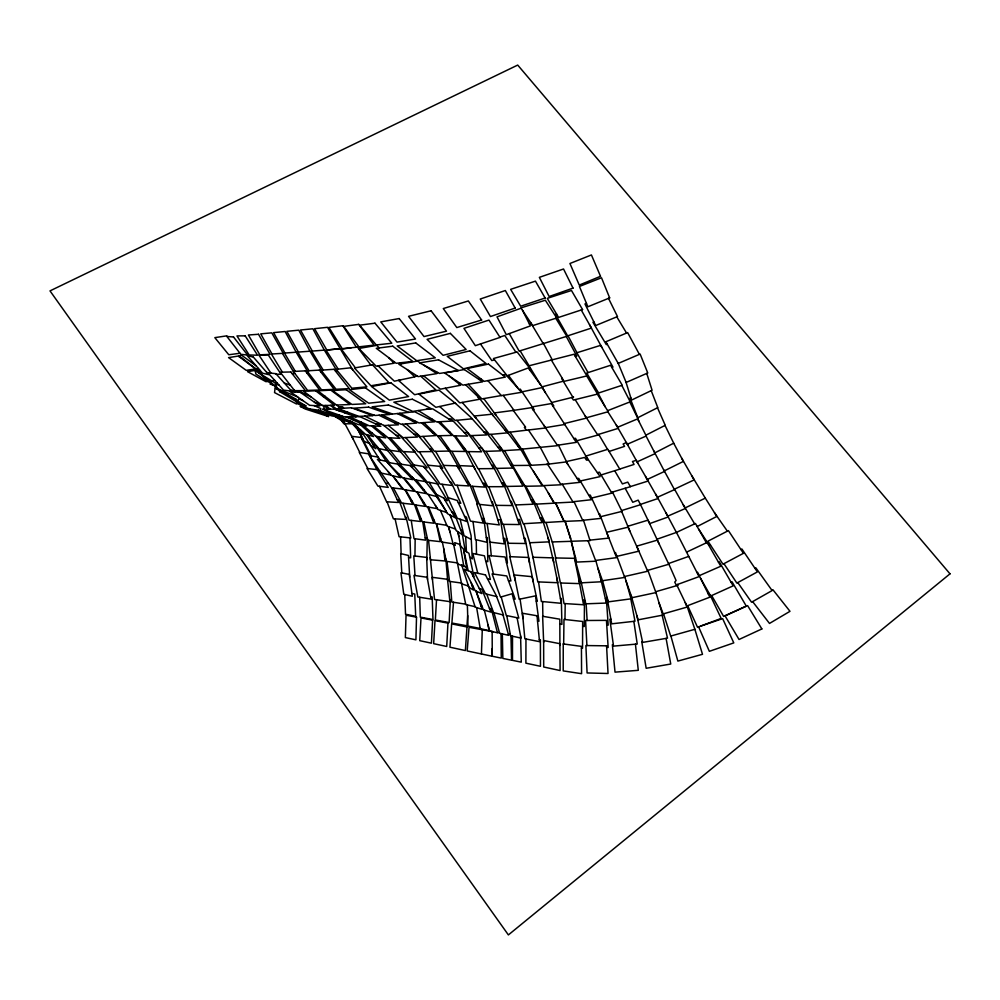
<?xml version="1.0" encoding="UTF-8"?>
<svg xmlns="http://www.w3.org/2000/svg" width="1000" height="1000" viewBox="0 0 1000 1000"><rect width="100%" height="100%" fill="white"/><g stroke="black" fill="none" stroke-linecap="round" stroke-linejoin="round"><path stroke-width="1.5" d="M297.65 396.925L278.712 389.288M512.513 636.213L512.487 660.362L521.263 662.138L520.588 635.988M525.962 638.987L525.9 663.175L540.462 666.287L540.4 639.85L539.325 639.65M414.95 556.013L415.163 538.775M563.663 644L563.975 619.412L582.663 621.475L582.537 648.225L581.425 648.088M564.963 619.525L565.212 603.6M296.537 401.763L296.488 404L274.55 392.6L275.05 388.225L296.575 399.425L296.562 400.312M492.238 648.538L491.987 656.213L467.188 650.95L469.05 627.3L493.225 631.763M481.425 654L482.275 629.85M436.525 599.738L435.35 619.975L449.125 622.562L450.337 599.65L449.675 599.55M467.688 615.612L466.962 625.8L451.887 623.038L453.5 602.263M275.438 386.875L275.35 387.837L278.012 388.988M275.7 384.137L279.025 385.087M320.337 410.712L320.688 408.55L314.075 405.588M297.762 402.5L297.462 403.675L312.4 410.337M298.087 401.225L298.712 398.725L302.9 400.6M771.963 590.337L772.938 589.775L789.987 611.312L769.5 623.438L752.625 601.613M755.013 568.375L755.888 567.888L772.125 590.562L751.562 602.225L737.775 582.575M740.962 549.562L741.925 549.05L757.4 571.9L736.862 583.075L723.938 563.675M710.487 545.062L709.475 545.588L698.575 529M697.175 526.538L716.838 516.425L705.238 498.025M654.862 452.863L673.725 443.188L665.013 425.412M645.863 435.2L665.25 425.3L657.487 407.762M714.525 512.762L727.375 531.163M697.025 572.587L697.613 572.3L709.862 597.175L686.888 605.962L677.075 585.55M664.25 470.9L683.4 461.4L673.688 443.2M630.75 397.7L630.037 398.05L637.8 417.713L657.788 407.612L651.213 390.637M685.537 507.75L705.3 498.137L691.963 476.025M686.575 552.137L707.15 542.438L720.788 566.237L699.262 575.662M625.887 381.812L626.125 382.45L647.763 372.975L640.125 354.05L618.263 363.413L625.887 381.812L631.538 400.087L652.075 390.225L646.75 373.425M647.613 479.275L664.513 471.45L653.625 450.65M681.625 458.088L694.175 479.888L674.5 489.162L685.35 508.512L667.987 516.038M637.45 461.7L655.163 453.612L646.087 436.075M731.137 582.275L732.075 581.862L746.275 606.075L723.625 616.425L711.663 595.55M657.775 497.113L674.488 489.65L663.688 469.85M718.45 562.15L719.237 561.788L733.2 585.837L710.65 596.013L700.6 578.375M627.625 444.1L646.263 436L637.65 418.875M618.362 363.663L605.862 341.75L627.65 332.6L639.4 354.363M607.2 344.237L606.312 344.613L592.95 322.3L593.888 321.912M617.725 427.225L637.95 418.738L629.825 401.975M683.225 504.712L694.625 523.812M688.737 556.388L668.487 563.575M586.462 303.363L584.963 303.962L595.688 325.538L617.5 316.575L608.513 298.363M607.612 410.675L630.225 401.812L621.812 385.387M597.663 391.475L586.725 373.038L610.575 365.275L622.263 385.238L598.625 392.987L597.275 391.625L605.188 406.775M529.513 369.625L530.638 369.312L517.112 351.95L493.462 358.525L507.188 375.8L528.288 367.95L542.6 387.488L522.1 391.825M708.225 593.85L709.212 593.488M521.112 308.212L497.013 316.837L506.3 334.675L530.363 325.913L522.55 310.387M649.875 523.525L668.188 516.987L655.6 493.988M555.8 318.288L566.812 336.3L519.15 351.1L509.25 333.6M666.062 512.95L676.413 532.438L695.45 523.475L706.375 542.762M657.15 539.163L676.462 532.413L699.075 576.613L676.2 584.975L674.775 582.137L676.075 580.5L668.612 563.525M529.388 323.988L530.788 323.5M700.55 626.138L722.638 618.625L733.787 642.887L709.362 651.325L698.6 626.862M645.537 476.5L658.05 498.512L640.413 504.425L649.887 524.075M494.438 359.738L491.838 360.6L480.475 343.963M519.087 389.562L520.3 389.162L534.212 409.75L533.138 409.9M609.075 451.45L624.562 446.362L623.125 444.012L626.35 442.562L637.837 463.212M627.913 445.262L616.325 425.125M499.85 337.113L504.8 335.5L515.938 352.275M556.638 314.137L555.487 314.513L567.625 335.875L591.438 328.075L581.237 309.988M601.9 347.45L589.513 324.65M619.738 469.05L634.075 464.425L632.463 461.512L636.188 460.35L648.162 481.025L630.363 486.6M611.85 367.463L612.975 367.113L600.7 345.325L576.838 352.775L588.05 372.6M601.1 474.95L619.788 469.137L607.775 449.3L585.887 456.087M621.562 510.575L640.55 504.7L638.188 500.138L632.762 502.275L625.163 488.263M585.163 415.938L597.837 435.075L576.912 440.725M597.6 434.688L618.35 428.325L607.863 411.812M659.2 544.025L648 520.15L628.225 526.15M611.425 492.375L630.425 486.688L627.762 482.125L622.4 483.913L614.7 470.712M530.6 322.562L543.05 343.338M636.638 546.163L657.35 540.125L668.812 564.25L647.387 570.487M501.188 596.912L512.075 593.75L518.8 618.1L506.275 615.487L501.188 596.912L500.363 596.775L492.075 573.9L506.75 575.962L515.188 599.15L513.488 598.875M655.625 591.737L678.162 585.237L677.788 584.388M586.763 417.675L608.25 411.7L597.325 394.125M694.8 629.075L702.5 654.3L677.862 661.087L670.9 636.025M551.2 359.8L564.075 381.362L586.912 375.913L574.038 354.25L528.975 365.8L540.588 384.75M542.112 386.825L563.275 381.213M575.337 356.463L576.8 356.075L566.275 336.463M562.288 378.35L561.65 378.512L572.9 397.238M551.675 402.55L573.612 397.062L572.062 397.912L573.4 400.05L597.55 394.075L586.725 375.95M600.675 516.688L621.962 511.375L612.475 492.062M564.212 423.587L586.487 418.088L575.2 399.663M597.487 472.65L599.45 472.175L611.875 493.125L591.638 498.038M629.975 531.413L621.663 511.45M606.613 532.3L628.062 527.188L638.9 551.175L616.888 556.362M400.712 379.85L398.462 380.375L414.65 394.725L435.838 389.862L420.725 376.2M414.538 376.613L417.188 375.988M636.987 546.95L647.712 571.237L624.388 576.55M536.25 601.175L537.312 601.287L532.15 576.688L514.163 574.938L519.188 599.263L535.525 595.862L538.962 621.225L537.525 620.988M455.625 403.512L438.975 390.125L418.888 394.1L435.85 407.312L455.188 403.113L470.8 417.275L486.6 434.938L470.525 435.637L456.763 420.325M566.888 461.438L584.65 457.45L586.512 460.15L588.088 459.862L575.487 438.288L573.875 438.6M586.45 457.05L600.125 476.6L580.262 480.988M392.912 362.013L394.15 361.75M435.875 372.962L437.9 372.562M458.787 383.713L460.337 383.413M552.913 406.075L553.8 405.925L542.225 387.562M478.913 379.375L481.012 379M502.688 375.05L505.675 374.538L521.538 392.3L501.413 395.65L487.85 380.613M642.438 641.513L641.75 641.637L646.162 668.275L670.75 664.025L666.087 638.387M501.325 395.55L481.825 398.913L468.25 384.25M532.263 406.863L551.3 403.575L564.788 424.475L545.737 427.6M636.975 615.962L642.638 642.4L667.513 638.138L662.138 615.25M256.488 370.2L247.525 371.65L265.938 381.675L267.812 381.388M257.362 370.05L259.513 369.7M271.625 380.8L274.713 380.325M557.375 445.288L576.312 442.362L564.738 424.487M614.7 552.675L615.475 552.55L624.725 577.438L602.5 580.7L597.913 568.188M254.975 369.025L246.225 370.337L228.588 357.612L241.9 355.462L256.075 365.775M255.863 368.888L258.463 368.5M496.075 415.288L483.75 398.587M606.9 533.05L616.6 557.625L595.65 560.45M351.163 347.775L341.337 349.162L355.363 367.812M356.25 347.05L357.275 346.9L370.9 365.1M465.525 384.7L478.713 397.438L493.45 415.95M239.988 353.263L228.787 354.75L214.825 337.638L226.762 335.85L227.312 336.538M476.1 418.188L462.225 402.425M271.837 383.9L270.113 384.113L273.463 385.25M275.5 383.462L277.35 383.237M526.362 430.2L508.7 432.337L494.325 412.925L513.3 410.425L525.65 427.2L524.362 427.337L526.388 430.238L545.675 427.962L531.587 407.65L512.65 410.513M577.188 478.587L578.725 478.4L591.413 499.725L572.85 501.763M598.9 513.8L599.538 513.713L608.825 538.1L589.888 540.15M607.025 597.413L611.7 623.825L634.987 621.213L630.775 598.85M588.787 495.3L590.288 495.125L601.013 518.375L582.663 520.312M291.537 390.5L294.25 390.188M543.612 425L557.625 445.662L540.3 447.337L549.038 463.9M560.862 484.363L579.7 482.375L566.163 461.925L546.438 464.387M472.163 418.8L455.213 420.475L439.738 406.562M567.788 464.363L558.438 445.125M610.862 619.125L609.825 619.225L613.525 646.112L637.238 644.025L633.837 621.337M388.837 414.188L392.225 413.875M613.325 644.638L612.362 644.725L615.025 672.138L638.288 670.325L635.425 644.188M352.725 369.8L327.525 327.312L314.538 328.675L326.812 350.025L339.825 348.713L326.025 350.112L338.237 369.15M408.787 412.312L414.812 411.838L434.562 421.85L418.988 422.95L399.762 413.3M412.388 420.962L414.663 420.775M324.438 350.262L312.863 328.787L300.5 330.012L312.312 351.075M310.075 351.337L298.775 330.175L286.837 331.337L298.4 352.075M505.188 430.35L505.975 430.3L520.525 449.625L503.188 450.662L490.85 434.363M296.25 352.362L285.138 331.5L273.575 332.625L284.938 353.038M531.1 499.875L532.638 499.762L542.038 522.625L523.25 523.725L515.562 504.938M282.425 353.4L283.263 353.338L271.788 332.837L260.725 333.862L271.988 354M426.25 409.312L432.725 408.888L452.1 421.05L436.55 421.912L418.288 410.55M575.513 557.625L574.587 557.675L581.4 582.825L601.663 581.75L595.763 560.425M371.925 415.4L374.4 415.25M570.25 537.15L570.5 538.475L565.037 521.375M335.575 371.225L337.125 371.138L324.35 350.112L311.675 351.125L323.188 370.025M540.163 518.062L541.962 517.962L549.35 541.85L529.75 542.75L523.938 523.688M394.613 422.925L397.925 422.738M520.812 481.987L522.438 481.9M320.9 372.062L322.425 371.987M306.762 372.825L308.163 372.438M484.113 432.163L485.887 432.075L500.725 450.85L484.487 451.413L471.912 435.588M600.375 577.075L606.375 603.05L585.8 603.825L581.1 581.688M323.038 396.463L325.238 396.362M336.838 405.037L349.975 404.525L330.812 390.125L317.812 390.812L340.838 408.363M429.812 419.45L432.425 419.35M432.488 432.738L434.2 432.675M497.925 447.3L500.138 447.225L512.6 468.05L496.262 468.4L486.062 451.35M292.125 373.612L294.575 373.525L282.413 353.363L271.413 354.025L282.375 372.15M518.15 446.463L519.15 446.425L529.925 465.375L512.537 465.513L525.087 486.275L542.238 485.95L533.413 471.312M510.55 464.637L511.562 464.6L523.013 486.125L506.325 486.438L496.725 468.387M414.312 434.387L417.163 434.312L432.025 451.562L417.938 451.763L405.65 437.562M605.413 598.65L606.362 598.625L608.2 625.125L606.75 625.15M337.925 410.012L341.488 409.925M423.775 422.612L437.425 435.775L452.113 435.425L438.1 421.825M478.675 447.812L481.575 447.75M548.038 537.625L553.675 562.225M491.712 465.238L492.587 465.225L503.55 486.688L487.688 486.7L478.5 468.713M338.988 406.8L342.612 406.763L343.65 408.212M448.725 432.137L449.963 432.137M501.613 482.9L503.212 482.9L512.087 505.55L496.05 505.337L488.787 486.7M510.45 501.375L511.388 501.375L519.312 524.55L502.65 524.35L496.2 505.337M464.325 432.612L467.425 432.6L481.637 451.812L467 451.587L455.325 435.863M517.575 519.487L519.587 519.487L525.475 543.5L508.013 543.263L503.45 524.362M448.7 418.913L451.125 418.913L467.675 436.075L453.537 435.825L439.875 421.725M446.75 448.038L447.713 448.038L459.237 468.35L458.45 468.338M606.663 647.425L608.15 647.438L606.45 620.375L585.575 620.5L586.912 645.562M524.188 538.263L525.138 538.275L529.6 562.737M462.675 448.05L464.2 448.062L474.925 468.925M276.325 374.2L281.112 374.3L268.2 354.875L258.837 354.963L270.95 373.15M429.613 448.762L430.462 448.787L442.762 468.225L440.9 468.15M397.212 499.675L398.812 499.725L406.175 519.412L393.4 518.825L387.062 501.812M355.238 416.562L360.025 416.725L380.887 426.312L369.25 425.788L349.65 416.838M396.213 435.387L399.875 435.513L415.225 452.188L402.9 451.562L390.225 437.837M375.525 423.85L381 424.05M385.675 483.312L388.438 483.425M459.525 465.625L473.462 466.25L484.825 487.088L470.737 486.2L451.825 451.312M578.763 579L583.538 604.763L564 603.525L560.75 583M515.388 580.837L509.725 556.65L528.438 557.475L533.237 581.862M439.637 538.775L440.737 538.837M412.887 449.637L427.15 467.825L424.425 467.587M353.125 439.012L344.938 423.775M362.225 439.688L362.925 439.738M466.575 481.962L468.5 482.113M503.375 538.263L504.875 538.375L507.375 562.788L506.488 562.712M556.825 577.962L561.225 603.312L541.35 601.462L538.55 581.912M482.713 483.225L484.688 483.387L493.025 505.788L479.237 504.375L472.537 486.312M430.25 557.537L432.463 579.538M444.75 558.737L445.775 558.825M582.775 600.125L584.462 600.262L584.275 626.487L582.638 626.325M405.363 517.225L406.163 517.3L410.85 537.987L399.062 536.675L395.075 518.9M432.663 519.975L433.988 520.1M411.163 501.188L412.2 501.287M447.675 581L445.925 559.575M491.538 501.775L492.337 501.863L499.288 524.913L485.4 523.263L479.762 504.438M497.675 519.575L500.513 519.862L504.25 543.85L489.963 542.125L487.125 523.462M379.7 470.962L391.637 487.8L398.512 502.488L386.6 501.788L379.475 486.275M423.05 502.675L424.1 502.788M508.475 580.712L510.95 580.962L505.1 556.987L488.988 555.562L493.45 574.1M398.35 449.125L413.125 466.737L411.037 466.475M381.463 434.325L384.162 434.625M419.562 518.538L421.05 518.713M425.213 537.863L427.287 538.1L426.838 559.85M391.637 487.8L402.537 489.075L394.375 477.962M410.863 487.275L412.025 487.425M560.487 598.35L561.325 598.45L561.912 624.388L559.95 624.1M461.8 583.088L449.538 581.4L446.987 561.45M457.725 562.938L446.287 561.35L442.375 542.125M427.537 579.375L426.675 557.413L413.787 555.875L415.012 575.538M361.362 422.188L358.75 421.8L360.462 423.237M397.638 474.1L399.237 474.35M446.838 525.325L435.438 523.538L428.562 507.1M453.075 543.812L441.613 542L436.575 523.725M465.7 604.188L451.8 602L450.25 581.5M508.35 634.225L510.35 634.538M422.975 489.837L424.125 490.012M497.375 632.438L499.475 632.788M409.925 476.562L411.938 476.887M522.975 618.562L520.1 599.375M341.962 416.037L336.538 415.112L357.738 424.425L366.825 426.037L345.825 416.8M376.925 446.375L389.562 462.75M385.462 447.825L399.925 465.412L398.638 465.163M430.675 596.7L432.175 596.962L432.987 619.562L420.325 617.137L419.688 597.275M411.938 593.538L414.75 594.025L415.712 616.3L405.525 614.225L404.738 594.5M378.013 457.1L369.412 455.538L381.1 473.062L390.45 474.975L388.2 471.613M481 606L481.975 606.188M543.65 642.362L542.638 616.287L559.825 619.188L559.9 645.425M450.112 482.05L451.238 482.262L460.788 503.288L458.338 502.762M489.438 608.337L491.325 608.713L497.463 632.8L489.562 630.875L484.312 610.087M480.2 628.462L467.987 626.062L467.375 604.925M368.938 432.362L372.088 432.987M481.625 518.25L483.825 518.713L486.962 542.3L475.375 539.562L473.025 521.512M408.575 557.388L410.662 557.837L409.988 537.888M486.312 537.413L487.375 537.65L487.812 561.688L485.763 561.163M475.037 606.663L465.775 604.562L453.725 544.875M487.5 578.812L490.387 579.475L484.412 555.812L472.825 553.5L477.775 573.263M479.338 588.55L481.875 589.225L490.938 612.112L483.4 609.812L476.012 591.062M468.05 584.725L475.2 607.137L482.113 609.35L476.05 591.175M472.15 585.837L472.85 586.038M409.712 577.163L408.462 555.475L400.7 553.612L401.8 572.925M357.7 429.562L362.775 438.875M461.962 583.938L468.162 585.975M284.312 383.038L290.25 385.075M455.55 529.062L447.225 526.225L440.4 510.375M446.938 512.612L438.075 509.575L428.075 494.338M444.688 499.663L447.525 500.65L437.337 483.85M460.3 544.625L454.712 542.638L455.288 545.425L453.312 544.725L448.587 526.688M369.1 443.013L379.875 459.913M373.038 444.45L375.712 445.425L386.25 461.325M457.962 564.038L461.9 565.612M368.85 443.275L363.975 441.262L358.5 430.412M290.763 390.163L294.9 391.962M295.225 390.637L298.412 392.125M335.275 416.4L355.075 424.725L338.075 416.788M334.462 415.1L324.462 409.875M310.988 396.863L300.525 391.887L300.625 392.55M314.425 402.225L322.463 405.513M464.525 516.188L466.425 517.087L471.075 535.5L472.262 558.925L469.738 557.025M382.075 415.025L401.213 424.338L416.7 423.075L397.337 413.55M364.75 416.1L384.1 425.575L398.425 424.812L379.012 415.225M471.275 539.438L464.05 535.712L460.138 519.25M266.55 372.2L268.137 373.075M354.938 425.9L357.962 427.575M259.613 373.425L255.15 370.688L255.912 374.1L271.613 383.725M260.438 373.938L275.387 383.113L276.512 386.725L274.462 385.462M334.65 416.312L344.663 422.475L344.087 420.513M329.137 409.15L323.525 405.688L324.3 409.15M338.1 414.675L339.675 415.65M451.825 511.9L454.338 513.462L462.3 534.087M420.2 362.8L417.562 361.087L398.825 364.237L418.162 376.613L436.863 373.612L423.65 365.037M462.413 534.7L456.125 530.562L450.175 515.125M473.1 576.163L473.95 576.763L468.95 553.3L463.775 550.013L468.162 570.688M331.575 405.35L339.025 410.825M330.387 405.375L336.662 409.988M423.462 375.763L440.45 389.162L460.688 385.238L449.35 376.15M373.312 425.962L388.038 437.713L399.925 438.35L383.738 425.4M388.225 425.35L403.05 437.675L417.475 437.038L402.2 424.263M362.987 425.35L376.062 436.325L385.725 437.9L371.425 425.887M325.763 405.462L330.15 409.15M460.675 529.875L461.725 530.775L465.25 550.95M406.1 423.95L420.25 436.6L435.65 435.588L421.425 422.775M360.65 424.938L373.6 436.55L365.562 434.363L351.275 421.587M378.062 365.85L394.375 381.188L414.8 376.863L407.175 369.588M400.1 362.837L401.163 363.85M445.275 388.225L459.762 402.875L479.588 399.263L478.062 397.525M379.275 347.938L376.788 345.363L358.875 348.475L376.138 366.163L394.1 363.237L388.65 357.612M350.675 421.325L352.912 423.725M353.3 424.137L362.375 434.562L352.337 423.812L343.812 423.762L341.525 420.538M349.55 420.825L351.737 423.175M377.987 436.637L390.075 450.337L400.637 451.725L388.325 437.738M412.713 477.7L426.163 493.587L415.613 491.662L404.087 478.062M367.5 434.888L378.7 448.537L387.688 450.538L375.975 436.25M392.55 475.7L403.725 489.538L414.125 491.325L403.325 477.925M390.15 450.35L401.238 464.237M425.538 481.6L437.262 496.688L427.337 494.15L416.4 480.087M422.962 436.425L434.387 451.375L449.062 451.05L437.4 435.763M347.488 412.137L349.225 414.438M351.788 417.812L353.612 420.225M343.162 410.538L344.975 412.925M347.925 416.825L348.95 418.175M352.075 422.3L353.288 423.9M353.525 424.212L354.175 425.075M403.725 451.6L413.738 464.913M508.5 375.438L518.162 388.512M503.212 395.35L513.737 409.938M439.837 435.725L450.775 451.3L465.075 451.463L454.125 435.838M509.975 432.175L521.562 449.162L540.212 447.388L528.4 430M366.525 434.625L375.875 448.725L370.55 445.213L360.15 429.525M436.45 496.488L446.1 511.175M435.4 505.5L437.438 508.7L426.625 506.763L417.175 491.95M419.325 451.737L427.837 465.175M429.113 482.337L436.463 494.462M562.25 484.212L573.038 502.075L554.438 503.025L543.875 485.588M616.8 316.863L626.562 333.062M309 370.725L297.85 352.113L309.988 351.2L321.35 370.15M520.1 350.763L529.075 365.775M307.213 370.825L296.163 352.212L284.45 353.075L295.312 371.375M598.675 434.363L607.55 449.363M542.425 387.525L545.4 392.612M416.825 491.887L425.2 506.4L414.2 504.762L405.613 489.862M504.55 450.575L513.038 465.5M482.175 448.5L493.625 468.612L478.05 468.713L468.3 451.613M435.613 451.35L443.575 465.375M548.275 492.837L553.975 503.188L535.662 504.15L525.8 486.262M404.988 489.762L412.875 504.375L401.6 503.1L393.45 488.013M543.375 343.237L552.137 359.575M568 335.75L576.975 352.725M522.475 449.075L531.025 465.312M369.5 455.55L368.587 453.825L359.3 452.425L367.837 468.587M369.787 456.112L376.912 469.6M356.125 426.55L356.863 427.95M378.338 457.6L379.487 459.825M362.438 438.775L371.213 455.863M356.725 426.875L357.725 428.875M370.163 455.675L361.125 437.463L351.8 436.35L359.812 452.5M710.188 595.2L721.175 618.425L697.537 627.263L687.65 605.675M574 501.637L582.8 520.612L564.212 521.4L555.688 502.962M555.475 502.975L564 521.4L544.938 522.537L536.438 504.1M524.175 484.775L533.088 504.212L515.425 504.95L506.95 486.425M442.062 484.288L448.137 497.675M637.775 418.812L639.038 421.625M450.025 515.037L451.188 517.75M469.812 484.513L477.488 504.025L476.788 503.963L483.263 523.088L470.45 521.112L457.113 485.262M685.263 602.6L687.025 607.1L663.2 613.9L659.087 603.038M427.638 506.938L433.913 523.237L422.225 521.763L415.788 505M588.05 540.712L595.85 561.213L576.675 562.075L571.25 541.312L552.2 541.95L546.038 522.475M496.587 596.512L503.537 615.062L493.6 612.587L486.737 594.188M414.6 504.825L420.625 521.5L409.087 520.138L403.013 503.263M647.9 570.35L655.925 592.587L631.925 597.725L626.062 581.087M686.988 605.925L694.875 629.3L670.7 636.075L663.525 613.8M583.475 520.225L590.05 540.65L571.55 541.25L565.237 521.362M471.075 582.525L473.512 590.062L468.85 587.212L461.662 564.862L466.175 567.325L467.137 570.3L463.438 548.987L460.2 545.6L463.775 566.013M655.713 591.712L662.688 615.138L638.088 619.837L631.075 595.3M343.4 418.125L343.787 419.45M624.763 576.462L631.025 598.825L608.288 601.862L602.537 580.7M448.488 526.65L450.075 532.35M503.038 614.938L508.675 635.363L499.6 633.25L493.975 612.688M457.575 531.512L458.888 536.525M571.413 541.962L574.875 557.663M529.775 542.75L533.112 557.938M436.375 523.688L440.25 541.638L427.738 540.25L423.837 521.962M552.325 541.95L555.763 557.962M517.075 617.737L521 638.112L510.575 635.775L506.75 615.588M507.038 539.188L510.325 556.675M488.062 624.938L489.05 630.65L480.225 628.625L476.625 607.6M458.075 531.838L460.538 545.95M422.75 521.825L425.575 540.163L414 538.612L411.238 520.4M443.713 548.737L444.988 560.962L430.475 559.788L428.55 540.337M489.963 542.125L491.3 555.775M586.138 603.812L587.125 620.487M465.675 536.55L466.425 551.688M400.588 536.838L401.112 553.713M510.962 635.862L511.55 660.188L502.837 658.413L502.337 633.888M542.625 601.587L542.863 616.325M476.25 539.775L476.475 554.225M501.037 633.587L501.262 658.088L492.275 656.25L492.137 631.587M563.25 643.938L563.212 670.9L581.587 673.688L581.425 646.363L563.25 643.938M416.512 617.175L415.913 639.837L405.363 637.587L406.037 615.225L416.512 617.175M432.612 620.15L431.425 643.175L419.725 640.662L421.012 617.95L432.612 620.15M447.95 623.138L446.712 646.475L433.65 643.662L435 620.612L447.95 623.138M466.987 626.975L465.375 650.562L449.938 647.2L451.675 623.888L466.987 626.975M950 573.837L508.387 934.925L50 290.887L517.712 65.075L950 573.837M743.438 553.312L722.975 564.188L707.95 541.175L728.413 530.625L743.438 553.312M761.862 628.938L739.038 639.487L725.037 615.85L747.613 605.625L761.862 628.938M600.525 276.3L579.263 285.075L569.938 263.5L591.425 254.95L600.525 276.3M609.663 297.9L587.863 306.762L579.45 286.462L601.5 277.762L609.663 297.9M573.013 288.113L549.138 296.525L539.362 277.35L563.538 268.988L573.013 288.113M515.163 308.05L490.438 316.55L480.25 299.025L505.337 290.525L515.163 308.05M545.125 298.012L520.675 306.225L510.637 289.35L535.45 281.125L545.125 298.012M500.037 337.413L475.337 345.675L463.95 328.363L488.975 320.087L500.037 337.413M582.55 309.562L558.587 317.425L547.263 298.363L571.475 290.487L582.55 309.562M556.75 317.975L532.638 325.637L520.925 307.913L545.325 300.225L556.75 317.975M481.625 320.012L456.812 327.562L443.275 308.55L468.35 300.963L481.625 320.012M450.363 333.375L427.075 339.338L443.075 355.312L466.15 349.475L450.363 333.375M431.1 310.775L408.55 316.325L424.025 336.562L446.512 331.163L431.1 310.775M469.975 350.812L447.212 356.35L463.45 368.825L485.95 363.425L469.975 350.812M488.438 364.087L467.1 368.512L484.15 381.362L505.325 377.088L488.438 364.087M390.887 382.825L371.55 386.538L389.325 400.138L408.587 396.562L390.887 382.825M399.175 318.55L380.75 321.887L397.013 342.113L415.513 339.012L399.175 318.55M372.5 364.825L354.412 367.975L370.913 385.75L389.025 382.775L372.5 364.825M464.288 369.55L444.575 372.987L462.938 385.138L482.562 381.838L464.288 369.55M415.737 342.925L397.2 345.975L416.737 360.7L435.275 357.837L415.737 342.925M438.537 359.837L419.6 362.887L439.55 373.438L458.438 370.525L438.537 359.837M412.312 399.212L393.85 402.188L412.738 411.425L431.112 408.562L412.312 399.212M358.738 324.375L343.7 326.375L358.9 346.85L374.087 345.112L358.738 324.375M392.762 346.188L376.3 348.325L396.2 363.3L412.75 361.35L392.762 346.188M374.975 323.188L359.588 325.188L376.275 344.963L391.812 343.225L374.975 323.188M342.887 325.725L328.9 327.413L342.225 348.65L356.375 347.25L342.887 325.725M365.35 387.85L349.425 389.712L368.688 403.2L384.663 401.512L365.35 387.85M351.037 367.762L336.163 369.375L351.887 388.225L366.887 386.85L351.037 367.762M388.375 405.025L372.113 406.812L392.663 414.038L408.9 412.362L388.375 405.025M492.038 414.212L474.325 416.025L489.45 434.487L507.238 432.875L492.038 414.212M258.512 334.275L248.4 335L259.825 354.825L270.087 354.363L258.512 334.275M368.562 407.125L353.913 408.188L375.087 415.487L389.8 414.513L368.562 407.125M334.05 369.3L320.988 370.175L336.1 389.263L349.3 388.638L334.05 369.3M346.163 389.7L332.488 390.55L351.962 404.438L365.763 403.762L346.163 389.7M319.387 370.087L306.938 370.85L321.587 389.862L334.188 389.363L319.387 370.087M547.575 464.325L529.487 465.4L542.925 485.625L561.125 484.775L547.575 464.325M351.475 407.775L337.75 408.537L358.95 416.375L372.775 415.712L351.475 407.775M305.275 370.838L293.375 371.475L307.6 390.4L319.65 390L305.275 370.838M315.637 390.788L303.562 391.2L322.35 405.525L334.575 405.3L315.637 390.788M290.85 371.975L280.188 372.2L294.6 390.637L305.425 390.675L290.85 371.975M245.175 335.85L236.962 335.913L249.2 354.988L257.575 355.213L245.175 335.85M334.288 409.15L322.375 409.15L344.125 416.788L356.175 416.887L334.288 409.15M606.575 645.825L585.9 645.55L587.087 672.95L608.038 673.5L606.575 645.825M574.475 558.337L555.325 557.95L560.388 582.987L579.712 583.625L574.475 558.337M552.8 557.875L532.975 557.25L537.8 581.875L557.788 582.737L552.8 557.875M457 465.887L443.312 465.363L455.1 485.15L468.938 485.925L457 465.887M300.138 392.2L290.225 391.737L309.637 405.3L319.75 405.95L300.138 392.2M233.512 336.975L226.9 336.5L240.812 354.312L247.625 355.05L233.512 336.975M439.7 466.325L427.512 465.15L440.062 484.05L452.4 485.487L439.7 466.325M275.837 373.675L267.913 372.825L283.575 390.112L291.712 391.213L275.837 373.675M377.238 469.637L367.013 468.5L377.875 486.062L388.212 487.413L377.238 469.637M447.488 579.3L432.238 577.325L434.538 599.45L449.913 601.65L447.488 579.3M318.562 410.163L309.513 408.963L332.088 415.95L341.388 417.25L318.562 410.163M427.15 577.275L413.963 575.388L417.812 596.962L431.112 599.113L427.15 577.275M410.163 465.55L399.5 463.975L414.75 479.825L425.588 481.613L410.163 465.55M397.525 464.038L387.375 462.4L402.675 477.812L412.987 479.65L397.525 464.038M423.55 466.525L412.812 464.762L427.113 481.962L438.013 483.975L423.55 466.525M537.025 615.775L522.487 613.25L524.837 638.763L539.525 641.663L537.025 615.775M559.888 643.688L543.638 640.55L543.7 667L560.1 670.537L559.888 643.688M409.338 574.412L400.913 572.737L403.787 594.275L412.312 596.25L409.338 574.412M253.287 357.013L247.35 355.8L262.55 373.188L268.7 374.663L253.287 357.013M485.45 574.888L474.475 572.575L485.625 593.925L496.8 596.562L485.45 574.888M386.425 461.362L377.4 459.363L391.613 475.475L400.8 477.688L386.425 461.362M457.3 500.525L447.725 497.537L457.275 518.275L467.013 521.587L457.3 500.525M323.088 413.8L300.138 406.362L305.375 409.05L328.663 416.587L323.088 413.8M285.25 393.525L279.35 391.463L299.95 403.8L306.15 406.05L285.25 393.525M470.863 571.737L464.4 569.237L475.2 590.712L481.875 593.587L470.863 571.737M443.75 498.062L436.3 494.375L447.612 513.775L455.25 517.788L443.75 498.062M242.35 358.363L238.713 356.362L261.112 372.975L242.35 358.363M277.087 387.625L258.825 372.6L280.1 390.7L277.087 387.625"/></g></svg>
